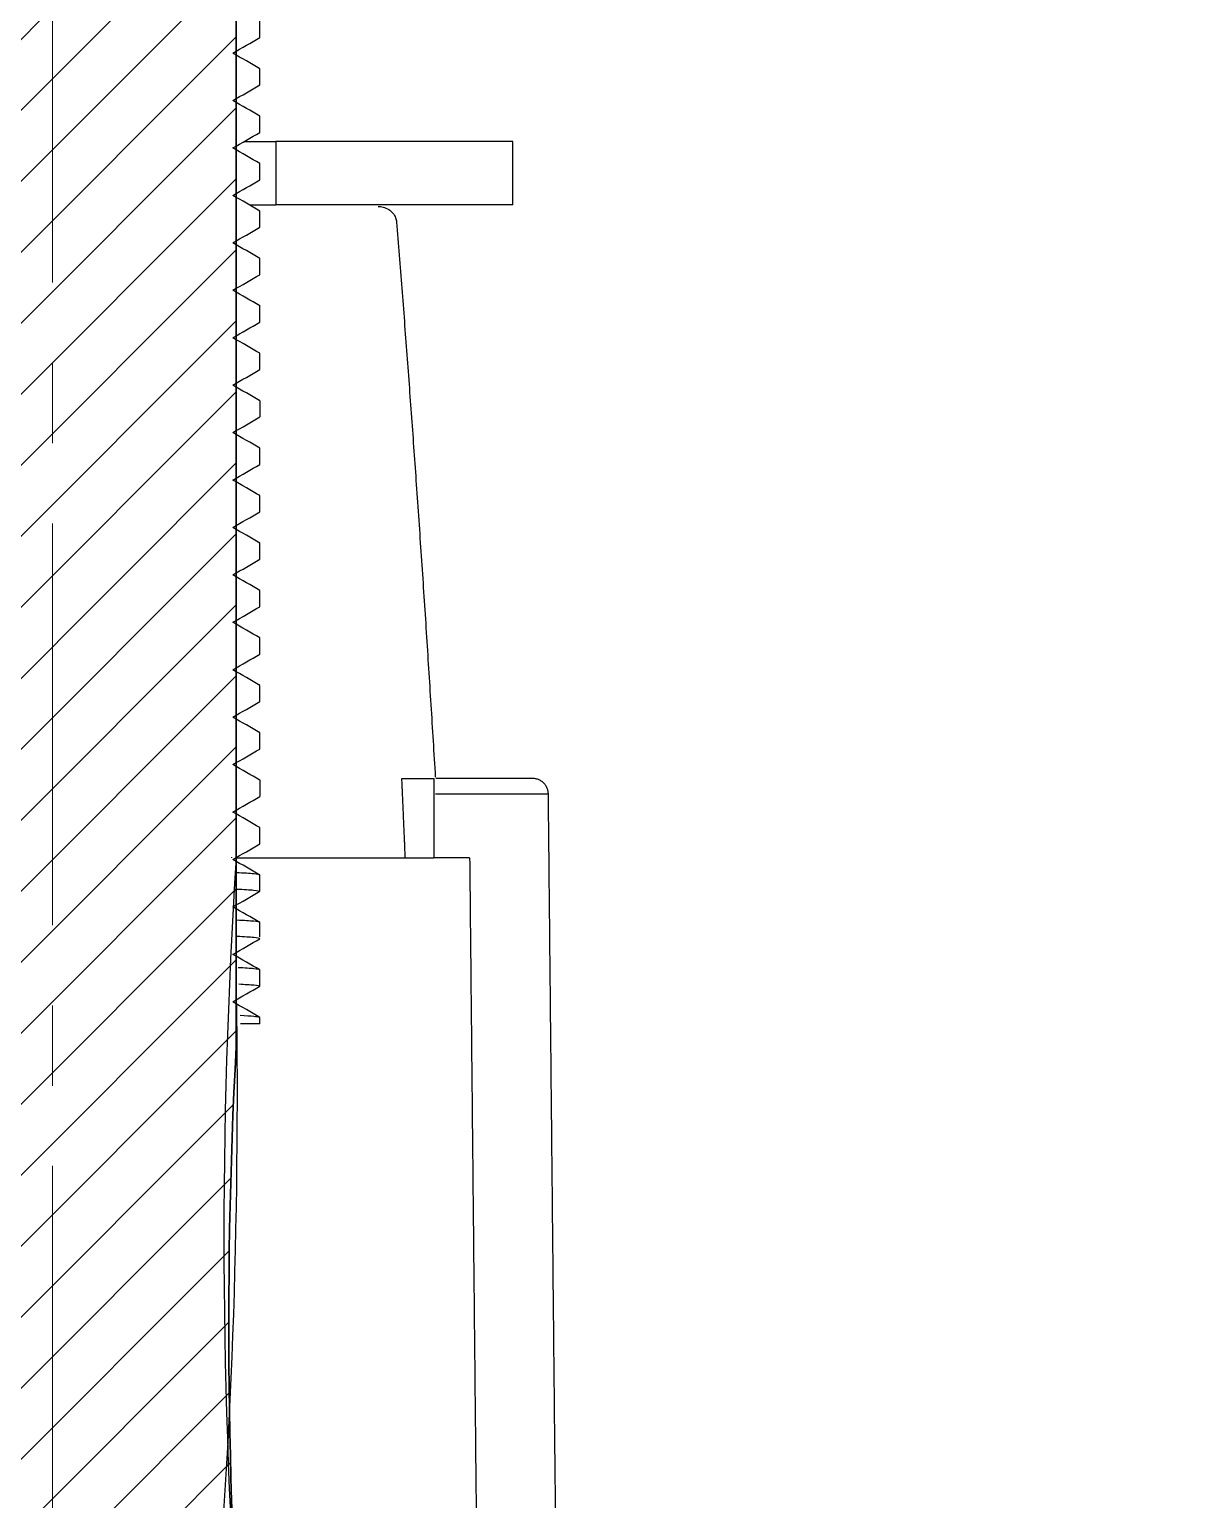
# Model space of a CAD drawing. Header units: millimetres. Extents: x 5775 to 7118, y 2756 to 3596.
# Drawn here: x 7032.63 to 7069.19, y 2988.44 to 3034.94 of the extents above; entities that cross this region are included whole.
import ezdxf

# ---------------------------------------------------------------- set-up
doc = ezdxf.new("R2010")
doc.units = ezdxf.units.MM
doc.linetypes.add('CENTERX2', pattern=[20.319999999999997, 12.7, -2.54, 2.54, -2.54])
doc.layers.add('CENTER', color=1, linetype='CENTERX2', lineweight=15)
doc.layers.add('HATCH', color=5, linetype='Continuous')
pattern_1 = [(45, (2875.309174423583, 107.8626359125797), (-1.122532015133644, 1.122532015133644), [])]

msp = doc.modelspace()

# ---------------------------------------------------------------- hatches: boundary and pattern name
at = {"layer": 'HATCH', "true_color": 0xed1f24}
h = msp.add_hatch(dxfattribs=at)
h.set_pattern_fill('ANSI31', color=240, scale=0.5)
h.set_pattern_definition(pattern_1)
edge = h.paths.add_edge_path()
edge.add_spline(control_points=[(6830.941961251097, 3343.45976302807), (6829.305435074429, 3343.620147372044), (6827.66890889776, 3343.78053171602), (6826.03238272109, 3343.940916059995)], knot_values=[0.0208200683845019, 0.0208200683845019, 0.0208200683845019, 0.0208200683845019, 1, 1, 1, 1], weights=[1, 1, 1, 1], degree=3, periodic=0)
edge.add_spline(control_points=[(6826.032382721089, 3343.940916059982), (6826.077741117492, 3344.172014989293), (6826.123099513896, 3344.403113918604), (6826.168457910299, 3344.634212847915), (6826.169346722196, 3344.63874130337), (6826.170235534092, 3344.643269758825), (6826.171124675254, 3344.647798177759)], knot_values=[571.383493120652, 571.383493120652, 571.383493120652, 571.383493120652, 572.0251436904039, 572.0251436904039, 572.0251436904039, 572.0377170330471, 572.0377170330471, 572.0377170330471, 572.0377170330471], weights=[1, 1, 1, 1, 1, 1, 1], degree=3, periodic=0)
edge.add_spline(control_points=[(6826.171124675254, 3344.647798177759), (6826.228384682096, 3344.939424873688), (6826.287010237752, 3345.230900108168), (6827.067338227122, 3349.02018512671), (6827.984146449236, 3352.494118238295), (6830.205613672336, 3359.338603878788), (6831.509605145247, 3362.704325881039), (6834.784202641988, 3369.939193070717), (6836.840602527514, 3373.771219646402), (6840.269661345912, 3379.254003909847), (6841.470123186665, 3381.038510934025), (6843.977721614172, 3384.512570221362), (6845.284259535893, 3386.200928021144), (6847.990607571705, 3389.472122994978), (6849.3915157983, 3391.055989896014), (6852.272468366435, 3394.108891485201), (6853.751714282968, 3395.578309069337), (6856.770209215731, 3398.388228874052), (6858.300504647198, 3399.726503999995), (6862.963333679561, 3403.550470044449), (6866.233786319152, 3405.912445234525), (6873.07827793775, 3410.229389508663), (6876.657563015728, 3412.186186192394), (6884.038229118618, 3415.634253177424), (6887.843324706646, 3417.129118541178), (6895.078215025233, 3419.455768225702), (6898.487625791204, 3420.349758002365), (6905.351567655323, 3421.759990181328), (6908.804238043639, 3422.274631106631), (6913.878432665721, 3422.757994299456), (6915.508797169028, 3422.871502453751), (6918.758231134872, 3423.016169020289), (6920.374207052197, 3423.047473109272), (6923.60606557057, 3423.029493001669), (6925.228052087401, 3422.980137141666), (6929.928295687941, 3422.717934644311), (6933.016439319941, 3422.39926253238), (6941.186602460453, 3421.152504043589), (6946.254078472191, 3419.963154325036), (6956.173857230177, 3416.769481323482), (6961.015201671742, 3414.766995093723), (6970.293909528909, 3410.023802712412), (6974.721036659841, 3407.28614484947), (6982.151205875656, 3401.83884295211), (6985.254679744636, 3399.244689984687), (6989.316568810189, 3395.404952504635), (6990.441944439728, 3394.287364855547), (6994.625631927256, 3389.923207496483), (6997.52406002827, 3386.455960865876), (7002.498640553236, 3379.562890172266), (7004.632289713745, 3376.193656872135), (7008.482779460657, 3369.184780048376), (7010.19517438187, 3365.550910398478), (7013.158531316943, 3358.102481002738), (7014.408359689129, 3354.28458594266), (7016.419789119647, 3346.564613182147), (7017.183842012542, 3342.65677800322), (7018.273926096888, 3334.460976020694), (7018.55235538715, 3330.175095778602), (7018.55235538715, 3325.93967039831)], knot_values=[310.6792826001531, 310.6792826001531, 310.6792826001531, 310.6792826001531, 311.4889961944757, 311.4889961944757, 321.2118984377851, 321.2118984377851, 330.9348006810942, 330.9348006810942, 342.6565068741952, 342.6565068741952, 348.5173599707457, 348.5173599707457, 354.3782130672962, 354.3782130672962, 360.2390661638467, 360.2390661638467, 366.0999192603972, 366.0999192603972, 371.7293833355124, 371.7293833355124, 382.7305900529228, 382.7305900529228, 393.7317967703331, 393.7317967703331, 404.7330034877434, 404.7330034877434, 414.2762144114434, 414.2762144114434, 423.8194253351434, 423.8194253351434, 428.3458275009871, 428.3458275009871, 432.8722296668307, 432.8722296668307, 437.3986318326744, 437.3986318326744, 445.9441450585686, 445.9441450585686, 460.0257004247755, 460.0257004247755, 474.1072557909824, 474.1072557909824, 488.1888111571893, 488.1888111571893, 499.3308116383507, 499.3308116383507, 503.7895919291577, 503.7895919291577, 516.2236878483253, 516.2236878483253, 527.0441011720529, 527.0441011720529, 537.8645144957806, 537.8645144957806, 548.6849278195082, 548.6849278195082, 559.5053411432358, 559.5053411432358, 571.383493120652, 571.383493120652, 571.383493120652, 571.383493120652], weights=[1, 1, 1, 1, 1, 1, 1, 1, 1, 1, 1, 1, 1, 1, 1, 1, 1, 1, 1, 1, 1, 1, 1, 1, 1, 1, 1, 1, 1, 1, 1, 1, 1, 1, 1, 1, 1, 1, 1, 1, 1, 1, 1, 1, 1, 1, 1, 1, 1, 1, 1, 1, 1, 1, 1, 1, 1, 1, 1, 1], degree=3, periodic=0)
edge.add_spline(control_points=[(7018.55235538715, 3325.93967039831), (7018.422950762568, 3142.16292954132), (7018.422950762568, 3064.501679296515), (7018.422950762568, 2948.402305068139)], knot_values=[310.2550333553816, 310.2550333553816, 310.2550333553816, 310.2550333553816, 310.6792826001532, 310.6792826001532, 310.6792826001532, 310.6792826001532], weights=[1, 1, 1, 1], degree=3, periodic=0)
edge.add_arc((6974.897295895089, 2972.995734273506), 49.99999999999574, 330.5183194929912, 349.8420591004832)
edge.add_arc((6898.755094875627, 2995.138788484667), 129.1252849395379, 346.1266702680641, 363.2478953227312)
edge.add_line((7027.672972637551, 3002.454525226686), (7027.504729759762, 3098.374269186201))
edge.add_spline(control_points=[(7027.504731102954, 3098.374000169563), (7027.504730126393, 3098.374195757282), (7027.504729149827, 3098.374391345119), (7027.504728173253, 3098.374586933072)], knot_values=[308.824903341732, 308.824903341732, 308.824903341732, 308.824903341732, 308.8249091462191, 308.8249091462191, 308.8249091462191, 308.8249091462191], weights=[1, 1, 1, 1], degree=3, periodic=0)
edge.add_spline(control_points=[(7027.504728173253, 3098.374586933072), (7028.26100404747, 3098.374000644636), (7028.84134342471, 3098.374000169948), (7029.421540355357, 3098.374000169564)], knot_values=[307.8257129895084, 307.8257129895084, 307.8257129895084, 307.8257129895084, 308.824903341732, 308.824903341732, 308.824903341732, 308.824903341732], weights=[1, 1, 1, 1], degree=3, periodic=0)
edge.add_line((7028.529163868145, 3098.374073693299), (7029.422950762566, 3098.374067519333))
edge.add_spline(control_points=[(7029.422950762568, 3098.374000169564), (7029.422950762568, 3098.882125520744), (7029.422950762568, 3099.389199472112), (7029.422950600901, 3099.895519889814)], knot_values=[307.8207143946258, 307.8207143946258, 307.8207143946258, 307.8207143946258, 307.824903341732, 307.824903341732, 307.824903341732, 307.824903341732], weights=[1, 1, 1, 1], degree=3, periodic=0)
edge.add_spline(control_points=[(7029.422950600905, 3099.895519889804), (7029.532163946218, 3099.934132672802), (7029.643862563891, 3099.96650709013), (7029.837010222891, 3100.010442693719), (7030.412224892003, 3100.067091383755), (7030.429018571027, 3100.067091383755)], knot_values=[3.592813938170542, 3.592813938170542, 3.592813938170542, 3.592813938170542, 4.154151269466096, 4.154151269466096, 4.546621513325804, 4.546621513325804, 4.546621513325804, 4.546621513325804], weights=[0.9999999999999247, 0.9999999999999247, 0.9999999999999247, 0.9999999999999247, 0.9999999999999247, 0.9999999999999247], degree=3, periodic=0)
edge.add_spline(control_points=[(7030.429018571027, 3100.067091383755), (7030.444375791096, 3100.067091383755), (7030.488795776539, 3100.067091383755), (7030.561281605458, 3100.067091383755)], knot_values=[4.546621513325804, 4.546621513325804, 4.546621513325804, 4.546621513325804, 4.905521543325809, 4.905521543325809, 4.905521543325809, 4.905521543325809], weights=[0.9999999999999247, 0.9999999999999247, 0.9999999999999247, 0.9999999999999247], degree=3, periodic=0)
edge.add_spline(control_points=[(7030.561281605458, 3100.067091383755), (7032.315171324519, 3100.067091383754), (7034.069061043581, 3100.067091383754), (7035.822950762644, 3100.067091383754)], knot_values=[4.905521543325809, 4.905521543325809, 4.905521543325809, 4.905521543325809, 10.16719070051383, 10.16719070051383, 10.16719070051383, 10.16719070051383], weights=[0.9999999999999247, 1, 1, 1], degree=3, periodic=0)
edge.add_spline(control_points=[(7035.822950762644, 3100.067091383754), (7036.408737200274, 3100.067091383753), (7036.822950762647, 3100.481304946128), (7036.822950762646, 3101.067091383754)], knot_values=[10.16719070051383, 10.16719070051383, 10.16719070051383, 10.16719070051383, 11.73798702730873, 11.73798702730873, 11.73798702730873, 11.73798702730873], weights=[1, 0.8047378541243649, 0.8047378541243649, 0.9999999999999999], degree=3, periodic=0)
edge.add_spline(control_points=[(7036.822950762646, 3101.067091383754), (7036.822950762646, 3102.732118292906), (7036.822950762646, 3104.398784959572), (7036.822950762646, 3106.067091383754)], knot_values=[11.73798702730873, 11.73798702730873, 11.73798702730873, 11.73798702730873, 16.73306775476247, 16.73306775476247, 16.73306775476247, 16.73306775476247], weights=[0.9999999999999999, 1, 1, 1], degree=3, periodic=0)
edge.add_spline(control_points=[(7036.822950762646, 3106.067091383754), (7034.046066503563, 3106.067091383754), (7031.503691164038, 3106.067091383755), (7029.422929637989, 3106.067091383756)], knot_values=[16.73306775476247, 16.73306775476247, 16.73306775476247, 16.73306775476247, 18.69173625646007, 18.69173625646007, 18.69173625646007, 18.69173625646007], weights=[1, 0.9410416092875282, 0.9077568513105586, 0.8981450222542305], degree=3, periodic=0)
edge.add_spline(control_points=[(7029.422929637989, 3106.067091383734), (7029.422634934454, 3141.826159223002), (7029.418228898081, 3179.891111696067), (7029.352355387151, 3325.93967039831)], knot_values=[307.5071005206794, 307.5071005206794, 307.5071005206794, 307.5071005206794, 307.8036466822738, 307.8036466822738, 307.8036466822738, 307.8036466822738], weights=[1, 1, 1, 1], degree=3, periodic=0)
edge.add_spline(control_points=[(7029.352355387151, 3325.93967039831), (7029.352355387151, 3326.153012871574), (7029.351720645005, 3326.366626781748), (7029.321559067968, 3331.431163171189), (7028.96384782003, 3336.417675333033), (7027.493796951683, 3346.522447435384), (7026.38093609082, 3351.645800825621), (7023.339212056249, 3361.853421659016), (7021.40860462624, 3366.944982552852), (7016.72212812635, 3376.893313804241), (7013.962528311467, 3381.759286230235), (7007.748901823505, 3390.941608510057), (7004.30762510658, 3395.278719798649), (6997.112014960065, 3403.034660134359), (6993.400033190839, 3406.508452537278), (6985.564007401379, 3412.874603497879), (6981.434329885231, 3415.769014110464), (6972.891787564655, 3420.920442836439), (6968.479357637842, 3423.17435150377), (6958.512683068015, 3427.450978581268), (6952.928191260738, 3429.305656388202), (6941.786311942202, 3432.062019118946), (6936.233147867577, 3432.961965593527), (6928.827832065053, 3433.605659973424), (6926.874588322318, 3433.720959122046), (6923.006110342558, 3433.846086319334), (6921.102702532968, 3433.856657395559), (6913.984325575278, 3433.706122781249), (6908.65483267765, 3433.217499898379), (6900.400505159518, 3431.805969169573), (6897.521919019711, 3431.194979521369), (6890.579594840516, 3429.413723194011), (6886.511103324118, 3428.116526574187), (6878.465171077991, 3425.001475889556), (6874.485238834181, 3423.18090538967), (6866.708264180488, 3419.025448350828), (6862.915596790805, 3416.691414468728), (6855.607557521645, 3411.53625934561), (6852.095978316716, 3408.719492607865), (6844.654490783196, 3401.93610918963), (6840.820755880377, 3397.856091364318), (6834.2892621417, 3389.726558561538), (6831.503899366563, 3385.730086294165), (6826.535321790023, 3377.481004973147), (6824.349395583276, 3373.221976417498), (6820.593417516719, 3364.569563411971), (6819.025947475937, 3360.177227282), (6816.723657082186, 3352.176797181127), (6815.890592291003, 3348.575291335873), (6815.248548483659, 3344.997763304088)], knot_values=[5.000000000000057, 5.000000000000057, 5.000000000000057, 5.000000000000057, 5.675123796954324, 5.675123796954324, 20.98654984437013, 20.98654984437013, 36.29797589178594, 36.29797589178594, 51.60940193920175, 51.60940193920175, 66.92082798661755, 66.92082798661755, 81.8524675048406, 81.8524675048406, 95.53517016359245, 95.53517016359245, 109.2178728223443, 109.2178728223443, 122.9005754810962, 122.9005754810962, 139.6183425222513, 139.6183425222513, 156.3361095634064, 156.3361095634064, 162.3882645695251, 162.3882645695251, 168.4404195756438, 168.4404195756438, 184.6884642198825, 184.6884642198825, 193.3157420874867, 193.3157420874867, 205.4811945107583, 205.4811945107583, 217.6466469340298, 217.6466469340298, 229.8120993573014, 229.8120993573014, 241.977551780573, 241.977551780573, 257.0394696432155, 257.0394696432155, 270.2593113000503, 270.2593113000503, 283.4791529568852, 283.4791529568852, 296.6989946137201, 296.6989946137201, 307.5071005206794, 307.5071005206794, 307.5071005206794, 307.5071005206794], weights=[1, 1, 1, 1, 1, 1, 1, 1, 1, 1, 1, 1, 1, 1, 1, 1, 1, 1, 1, 1, 1, 1, 1, 1, 1, 1, 1, 1, 1, 1, 1, 1, 1, 1, 1, 1, 1, 1, 1, 1, 1, 1, 1, 1, 1, 1, 1, 1, 1, 1], degree=3, periodic=0)
edge.add_spline(control_points=[(6815.248548483659, 3344.997763304088), (6813.309113993537, 3345.187833547313), (6811.637788812654, 3345.351628295313), (6809.966463631772, 3345.515423043313)], knot_values=[4.000000000000057, 4.000000000000057, 4.000000000000057, 4.000000000000057, 5.000000000000057, 5.000000000000057, 5.000000000000057, 5.000000000000057], weights=[1, 1, 1, 1], degree=3, periodic=0)
edge.add_spline(control_points=[(6809.966463631772, 3345.515423043313), (6806.833317011949, 3317.004884046226), (6803.700170392127, 3288.49434504914), (6800.571219889374, 3260.024174684117)], knot_values=[3, 3, 3, 3, 4.000000000000057, 4.000000000000057, 4.000000000000057, 4.000000000000057], weights=[1, 1, 1, 1], degree=3, periodic=0)
edge.add_spline(control_points=[(6800.571219889374, 3260.024174684117), (6808.234585734377, 3259.273142454251), (6815.89795157938, 3258.522110224385), (6823.561317424383, 3257.771077994518)], knot_values=[2, 2, 2, 2, 3, 3, 3, 3], weights=[1, 1, 1, 1], degree=3, periodic=0)
edge.add_spline(control_points=[(6823.561317424383, 3257.771077994518), (6826.021532033287, 3286.333973005702), (6828.481746642193, 3314.896868016886), (6830.941961251097, 3343.45976302807)], knot_values=[1, 1, 1, 1, 2, 2, 2, 2], weights=[1, 1, 1, 1], degree=3, periodic=0)
h = msp.add_hatch(dxfattribs=at)
h.set_pattern_fill('ANSI31', color=240, scale=0.5)
h.set_pattern_definition(pattern_1)
edge = h.paths.add_edge_path()
edge.add_line((7060.322924319289, 3113.817091383754), (7041.422950762646, 3113.817091383754))
edge.add_line((7041.422950762646, 3113.817091383754), (7041.422880942186, 3107.317091383754))
edge.add_line((7041.422880942186, 3107.317091383754), (7039.172979789592, 3107.317091383754))
edge.add_line((7039.172979789591, 3107.317091383754), (7039.172979789591, 3098.374000169564))
edge.add_line((7039.172979789591, 3098.374000169564), (7027.504731102953, 3098.374000169564))
edge.add_spline(control_points=[(7027.504731102954, 3098.374000169563), (7027.505509943185, 3098.218012465233), (7027.506285177931, 3098.062099106088), (7027.507056823983, 3097.906259572315)], knot_values=[308.8249091462191, 308.8249091462191, 308.8249091462191, 308.8249091462191, 308.8295384175333, 308.8295384175333, 308.8295384175333, 308.8295384175333], weights=[1, 1, 1, 1], degree=3, periodic=0)
edge.add_spline(control_points=[(7027.507056823983, 3097.906259572315), (7027.672972658511, 3064.398349754592), (7027.672977159524, 3034.303508717963), (7027.673948236032, 3002.454525226686)], knot_values=[308.8295384175333, 308.8295384175333, 308.8295384175333, 308.8295384175333, 309.824903341732, 309.824903341732, 309.824903341732, 309.824903341732], weights=[1, 1, 1, 1], degree=3, periodic=0)
edge.add_arc((6898.755094875627, 2995.138788484667), 129.1252849395378, -6.494461825664018, 3.240232704053085, ccw=False)
edge.add_spline(control_points=[(7026.696345323144, 2977.692423687311), (7026.871648742839, 2978.998657929826), (7027.041495027026, 2980.388620690224), (7027.059687669605, 2980.500318252135), (7027.053442067805, 2980.648337642464), (7027.3600761379, 2983.540969887242), (7027.592036394979, 2986.848846919866), (7027.672972637551, 2989.359238128812), (7027.672972637551, 2994.983628773658), (7027.673188880481, 2999.181675090974), (7027.673944253394, 3002.437383269233)], knot_values=[309.824948222153, 309.824948222153, 309.824948222153, 309.824948222153, 309.8332735960867, 309.833978201353, 309.8347078858069, 309.8467545460287, 309.8479740522639, 309.8590003482932, 309.8663173289965, 309.8918837171243, 309.8918837171243, 309.8918837171243, 309.8918837171243], weights=[0.9998243222060555, 0.9998924635958488, 0.9999747422998735, 0.9997357852790536, 0.9993878470312774, 0.9993791977845085, 0.9994008501557051, 0.9994372741566433, 0.9995861365124495, 0.9997877087458903, 0.9999988873584079], degree=3, periodic=0)
edge.add_arc((6898.755094875627, 2995.138788484666), 129.1252849395379, 351.42165186028006, 353.0453995896654, ccw=False)
edge.add_spline(control_points=[(7025.873652758171, 2972.462557479961), (7025.949557148593, 2972.832947843775), (7026.047780629629, 2973.343834697278), (7026.304815218826, 2974.938695479852), (7026.508742843953, 2976.303777100818), (7026.681937766189, 2977.585068997481), (7026.696345323144, 2977.692423687311)], knot_values=[309.8918837171243, 309.8918837171243, 309.8918837171243, 309.8918837171243, 309.894556889505, 309.8955219969905, 309.9029904504207, 309.9036746324706, 309.9036746324706, 309.9036746324706, 309.9036746324706], weights=[0.9996902203805338, 0.9996893886872269, 0.9996912287015216, 0.999710367551767, 0.9997526157996124, 0.9998187223235611, 0.9998243222060555], degree=3, periodic=0)
edge.add_arc((6898.755094875627, 2995.138788484667), 129.1252849395379, 346.1266702680632, 350.60469441818157, ccw=False)
edge.add_arc((6974.897295895089, 2972.995734273505), 49.99999999999575, 325.0317841146055, 349.8420591004815, ccw=False)
edge.add_line((7015.870801023179, 2944.339637583307), (7004.152105049165, 2927.583829743295))
edge.add_arc((7033.469500443241, 2907.082493476925), 35.77449456525396, 145.035323945913, 180.0022933575932)
edge.add_line((6997.695005906646, 2907.081061544077), (6997.695005906646, 2871.84342907816))
edge.add_line((6997.695005906646, 2871.84342907816), (7009.195005906346, 2871.84342907816))
edge.add_line((7009.195005906346, 2871.84342907816), (7009.195005906346, 2901.84342907804))
edge.add_line((7009.195005906346, 2901.84342907804), (7009.195005906346, 2907.08106154413))
edge.add_arc((7033.469501033564, 2907.082493322046), 24.27449516944419, 145.0370705243336, 180.0033794660316, ccw=False)
edge.add_line((7013.575994455199, 2920.992903515421), (7025.294707208456, 2937.748735352879))
edge.add_arc((6974.897295895093, 2972.995734273505), 61.49999999999255, 325.0317841240596, 339.9688744296398)
edge.add_arc((7057.541474516762, 2961.095569543319), 26.50000000000041, 200.2347068985701, 214.9959647551112)
edge.add_line((7035.832874902444, 2945.897322842294), (7053.269794327305, 2920.991087949035))
edge.add_arc((7033.40199567142, 2907.081243484908), 24.25310694420379, 0.0004298208157820227, 34.99663681978018, ccw=False)
edge.add_line((7057.655102614943, 2907.081425426585), (7057.655102615626, 2871.84342907816))
edge.add_line((7057.655102615625, 2871.84342907816), (7069.155102615325, 2871.84342907816))
edge.add_line((7069.155102615325, 2871.84342907816), (7069.155102615324, 2907.08106154408))
edge.add_arc((7037.044413309613, 2908.229526219356), 32.13122062415759, 357.9516433979413, 397.0435739022216)
edge.add_line((7062.690833678409, 2927.586087408402), (7048.13846487683, 2948.372139508196))
edge.add_arc((7070.651947127137, 2967.221121106131), 29.36223748821226, 200.0313704290512, 219.9371085532521, ccw=False)
edge.add_arc((7204.750392740763, 2993.931735621388), 165.8124007731544, 176.949274672138, 192.811590477539, ccw=False)
edge.add_line((7039.172979789593, 3002.756279267089), (7039.172979789593, 3085.317091383754))
edge.add_line((7039.172979789593, 3085.317091383754), (7041.422880942186, 3085.317091383754))
edge.add_line((7041.422880942186, 3085.317091383754), (7041.422880942186, 3078.817091383754))
edge.add_line((7041.422880942186, 3078.817091383754), (7060.322924319289, 3078.817091383754))
edge.add_line((7060.322924319289, 3078.817091383754), (7060.322924319289, 3113.817091383754))

# ---------------------------------------------------------------- linework, layer by layer
at = {"color": 7, "linetype": 'Continuous', "lineweight": 25}
msp.add_line((7039.172958690064, 3005.107536005761), (7039.172943788903, 3064.67859458815), dxfattribs=at)
for centre, radius, start, end in [((7224.683434277378, 2996.72956388658), 185.8982981188749, 176.2984499447078, 192.035045361994), ((6835.395835558682, 3001.205417987648), 203.8144804392699, 348.9523643864268, 1.097019965677702)]:
    msp.add_arc(centre, radius, start, end, dxfattribs=at)
for points, degree in [([(7039.922763522516, 3034.67887178712), (7039.922914617055, 3034.935726954371), (7039.923065711595, 3035.19258212162)], 2), ([(7039.068582281227, 3034.186028317437), (7039.353259432839, 3034.350395977375), (7039.637936584448, 3034.514763637316), (7039.92261373606, 3034.679131297254)], 3), ([(7039.92261841614, 3033.692322015095), (7039.637885113818, 3033.856722095478), (7039.353151811498, 3034.021122175864), (7039.068418509176, 3034.18552225625)], 3), ([(7039.922887273546, 3033.17888058302), (7039.922827681941, 3033.435730956546), (7039.922768090335, 3033.69258133007)], 2), ([(7039.06880285051, 3032.685977788812), (7039.353465817599, 3032.85033388685), (7039.638128784691, 3033.014689984895), (7039.92279175178, 3033.17904608294)], 3), ([(7039.92279140539, 3032.192413190964), (7039.638068728444, 3032.356803763736), (7039.353346051497, 3032.521194336509), (7039.068623374553, 3032.685584909282)], 3), ([(7039.923068845555, 3031.67888096746), (7039.922977389197, 3031.935728965821), (7039.922885932836, 3032.19257696418)], 2), ([(7039.069241712616, 3031.185934435891), (7039.353849068348, 3031.350252872111), (7039.638456424078, 3031.514571308331), (7039.923063779808, 3031.678889744551)], 3), ([(7047.922950762646, 3031.390727812491), (7044.172950762646, 3031.390727812491), (7040.422950762646, 3031.390727812491)], 2), ([(7040.422950762646, 3031.390727812491), (7040.422950762646, 3030.390727812491), (7040.422950762646, 3029.390727812491)], 2), ([(7047.922950762646, 3029.390727812491), (7047.922950762646, 3030.390727812491), (7047.922950762646, 3031.390727812491)], 2), ([(7039.923064085933, 3030.69256676346), (7039.638396722612, 3030.856919845141), (7039.353729359293, 3031.021272926822), (7039.06906199597, 3031.185626008509)], 3), ([(7039.922977655426, 3030.17887941939), (7039.923023250631, 3030.43572721497), (7039.923068845836, 3030.69257501055)], 2), ([(7039.068886839139, 3029.685874579701), (7039.353567337752, 3029.850238010086), (7039.638247836358, 3030.014601440471), (7039.922928334963, 3030.178964870856)], 3), ([(7039.922928133918, 3029.192487773723), (7039.638187672781, 3029.356885824137), (7039.353447211641, 3029.521283874552), (7039.068706750502, 3029.685681924973)], 3), ([(7039.922794302405, 3028.67888235966), (7039.922886324966, 3028.93572856719), (7039.922978347526, 3029.19257477472)], 2), ([(7047.922950762646, 3029.390727812491), (7044.172950762646, 3029.390727812491), (7040.422950762646, 3029.390727812491)], 2), ([(7039.068573761051, 3028.186002875512), (7039.353266091095, 3028.350378938811), (7039.637958421137, 3028.514755002114), (7039.922650751185, 3028.679131065417)], 3), ([(7039.922643955111, 3027.69232617417), (7039.637893954314, 3027.856735535496), (7039.353143953518, 3028.021144896821), (7039.068393952719, 3028.185554258153)], 3), ([(7039.923064968247, 3027.17887993581), (7039.922926570027, 3027.435727986211), (7039.922788171805, 3027.69257603661)], 2), ([(7039.06922907941, 3026.685930509814), (7039.353839005365, 3026.850250514465), (7039.63844893132, 3027.014570519117), (7039.923058857277, 3027.178890523768)], 3), ([(7039.923059234228, 3026.192563683966), (7039.638389327274, 3026.356918318747), (7039.353719420316, 3026.521272953529), (7039.06904951336, 3026.68562758831)], 3), ([(7039.922879776715, 3025.67887862382), (7039.922972734055, 3025.93572674785), (7039.923065691397, 3026.19257487188)], 2), ([(7039.068687327121, 3025.185917631012), (7039.35338561907, 3025.350294312243), (7039.638083911024, 3025.514670993481), (7039.922782202975, 3025.679047674712)], 3), ([(7039.922782144433, 3024.692404552484), (7039.638023983262, 3024.856815800505), (7039.35326582209, 3025.021227048518), (7039.068507660919, 3025.185638296532)], 3), ([(7039.922751683545, 3024.17887884035), (7039.922816195505, 3024.435727080901), (7039.922880707465, 3024.69257532145)], 2), ([(7039.068381075876, 3023.685951569921), (7039.353117339866, 3023.850354109773), (7039.637853603861, 3024.014756649625), (7039.922589867851, 3024.179159189477)], 3), ([(7039.922589834223, 3023.192295966252), (7039.637793741043, 3023.356733050598), (7039.352997647868, 3023.521170134944), (7039.068201554692, 3023.68560721929)], 3), ([(7039.922751790717, 3023.19257656018), (7039.92279571483, 3022.935717746585), (7039.922839638946, 3022.67885893299)], 2), ([(7039.06842737958, 3022.185837034597), (7039.35318887687, 3022.350251455179), (7039.637950374165, 3022.514665875763), (7039.922711871457, 3022.679080296345)], 3), ([(7039.922721569177, 3021.692372695496), (7039.637898514333, 3021.856822657925), (7039.353075459492, 3022.021272620352), (7039.068252404653, 3022.185722582778)], 3), ([(7039.922798385785, 3021.17887867335), (7039.922818904821, 3021.435727778055), (7039.922839423856, 3021.69257688276)], 2), ([(7039.068455948789, 3020.685917679365), (7039.353190656167, 3020.850317889961), (7039.637925363548, 3021.014718100564), (7039.922660070926, 3021.179118311167)], 3), ([(7039.922659805245, 3020.192334916012), (7039.637865303341, 3020.356769650795), (7039.35307080144, 3020.521204385574), (7039.068276299537, 3020.685639120357)], 3), ([(7039.922764733115, 3019.678879328761), (7039.922781795061, 3019.935727579696), (7039.922798857006, 3020.192575830631)], 2), ([(7039.068418469324, 3019.185953200975), (7039.353148652586, 3019.350351836099), (7039.637878835849, 3019.514750471224), (7039.922609019115, 3019.67914910635)], 3), ([(7039.922608970137, 3018.692308034301), (7039.637818912404, 3018.856741239985), (7039.35302885467, 3019.02117444567), (7039.068238796935, 3019.185607651354)], 3), ([(7039.922930857607, 3018.17888052091), (7039.92284755603, 3018.43572879419), (7039.922764254456, 3018.692577067471)], 2), ([(7039.068771014794, 3017.685887755822), (7039.3534664038, 3017.850261226754), (7039.6381617928, 3018.014634697692), (7039.922857181806, 3018.17900816863)], 3), ([(7039.922858163573, 3017.192450310225), (7039.638102653191, 3017.356858493211), (7039.353347142815, 3017.521266676191), (7039.068591632436, 3017.685674859177)], 3), ([(7039.922753377625, 3016.678878659151), (7039.922842114596, 3016.93572745285), (7039.922930851566, 3017.19257624655)], 2), ([(7039.068600685227, 3016.186075066452), (7039.353264645511, 3016.350435800419), (7039.637928605796, 3016.514796534392), (7039.922592566087, 3016.679157268366)], 3), ([(7039.922332715367, 3015.692447551787), (7039.637695540212, 3015.856792820422), (7039.353058365061, 3016.021138089052), (7039.06842118991, 3016.185483357687)], 3), ([(7039.922824076695, 3015.178880027121), (7039.92274601974, 3015.435954176491), (7039.922667962786, 3015.69302832586)], 2), ([(7039.068554800599, 3014.685936619205), (7039.353269011983, 3014.850324226953), (7039.637983223367, 3015.014711834702), (7039.922697434748, 3015.179099442457)], 3), ([(7039.068554800599, 3014.685936619205), (7039.353269011983, 3014.850324226953), (7039.637983223367, 3015.014711834702), (7039.922697434748, 3015.179099442457)], 3), ([(7039.922698285838, 3014.192358670383), (7039.637923875158, 3014.356781035858), (7039.353149464479, 3014.521203401338), (7039.068375053801, 3014.685625766813)], 3), ([(7039.922698285838, 3014.192358670383), (7039.637923875158, 3014.356781035858), (7039.353149464479, 3014.521203401338), (7039.068375053801, 3014.685625766813)], 3), ([(7039.923024114956, 3013.67888099456), (7039.922924092036, 3013.93572879413), (7039.922824069115, 3014.1925765937)], 2), ([(7039.923024114956, 3013.67888099456), (7039.922924092036, 3013.93572879413), (7039.922824069115, 3014.1925765937)], 2), ([(7039.069256238166, 3013.1860162895), (7039.353836378821, 3013.35032038054), (7039.63841651948, 3013.514624471578), (7039.922996660131, 3013.678928562622)], 3), ([(7039.069256238166, 3013.1860162895), (7039.353836378821, 3013.35032038054), (7039.63841651948, 3013.514624471578), (7039.922996660131, 3013.678928562622)], 3), ([(7039.922996653728, 3012.692529496479), (7039.63835651716, 3012.856868226528), (7039.353716380594, 3013.021206956577), (7039.069076244032, 3013.185545686626)], 3), ([(7039.922996653728, 3012.692529496479), (7039.63835651716, 3012.856868226528), (7039.353716380594, 3013.021206956577), (7039.069076244032, 3013.185545686626)], 3), ([(7039.923038582925, 3012.178879855909), (7039.92303099492, 3012.435727852402), (7039.923023406915, 3012.692575848894)], 2), ([(7039.923038582925, 3012.178879855909), (7039.92303099492, 3012.435727852402), (7039.923023406915, 3012.692575848894)], 2), ([(7039.069084423956, 3011.685890010158), (7039.353729398947, 3011.850231067251), (7039.63837437393, 3012.014572124344), (7039.923019348917, 3012.178913181438)], 3), ([(7039.069084423956, 3011.685890010158), (7039.353729398947, 3011.850231067251), (7039.63837437393, 3012.014572124344), (7039.923019348917, 3012.178913181438)], 3), ([(7039.923019610595, 3011.192540200049), (7039.63831449124, 3011.356915981764), (7039.353609371883, 3011.521291763479), (7039.06890425253, 3011.685667545195)], 3), ([(7039.923019610595, 3011.192540200049), (7039.63831449124, 3011.356915981764), (7039.353609371883, 3011.521291763479), (7039.06890425253, 3011.685667545195)], 3), ([(7039.923039448895, 3011.192574571951), (7039.922976997292, 3010.935727566136), (7039.922914545685, 3010.67888056032)], 2), ([(7039.923039448895, 3011.192574571951), (7039.922976997292, 3010.935727566136), (7039.922914545685, 3010.67888056032)], 2), ([(7048.550450638195, 3011.24822781249), (7047.018188562364, 3011.24822781249), (7045.485926486534, 3011.24822781249)], 2), ([(7039.068742326544, 3010.185898055465), (7039.353439111253, 3010.350272836807), (7039.638135895962, 3010.514647618149), (7039.922832680671, 3010.67902239949)], 3), ([(7039.068742326544, 3010.185898055465), (7039.353439111253, 3010.350272836807), (7039.638135895962, 3010.514647618149), (7039.922832680671, 3010.67902239949)], 3), ([(7049.299200762567, 2986.12322781249), (7049.176063138822, 2998.436990186875), (7049.05292551508, 3010.750752561259)], 2), ([(7039.922840175765, 3009.692432359378), (7039.638080982193, 3009.856843173592), (7039.353321788622, 3010.021253987807), (7039.068562595052, 3010.185664802021)], 3), ([(7039.922840175765, 3009.692432359378), (7039.638080982193, 3009.856843173592), (7039.353321788622, 3010.021253987807), (7039.068562595052, 3010.185664802021)], 3), ([(7039.923076478126, 3009.178880521828), (7039.922998760436, 3009.435726493849), (7039.922921042746, 3009.692572465869)], 2), ([(7039.923076478126, 3009.178880521828), (7039.922998760436, 3009.435726493849), (7039.922921042746, 3009.692572465869)], 2), ([(7039.069242052636, 3008.685920833026), (7039.353853239918, 3008.85024122808), (7039.638464427208, 3009.014561623136), (7039.923075614492, 3009.17888201819)], 3), ([(7039.069242052636, 3008.685920833026), (7039.353853239918, 3008.85024122808), (7039.638464427208, 3009.014561623136), (7039.923075614492, 3009.17888201819)], 3), ([(7039.923075472572, 3008.192574112117), (7039.63840437728, 3008.356929095085), (7039.353733281992, 3008.521284078054), (7039.069062186702, 3008.685639061023)], 3), ([(7046.560450140707, 3008.73572781249), (7045.991700451637, 3008.73572781249), (7045.422950762568, 3008.73572781249)], 2), ([(7046.560450140711, 3008.735727812097), (7046.683600139459, 2996.420727937088), (7046.80675013821, 2984.105728062079)], 2), ([(7039.922949762695, 3007.678879008167), (7039.923012988351, 3007.935727202455), (7039.923076214007, 3008.192575396743)], 2), ([(7039.068636951757, 3007.185774870672), (7039.353386918316, 3007.350179249157), (7039.638136884874, 3007.514583627642), (7039.922886851433, 3007.678988006127)], 3), ([(7039.922886695156, 3006.692464385672), (7039.638076938816, 3006.856903284625), (7039.353267182471, 3007.021342183578), (7039.068457426132, 3007.18578108253)], 3), ([(7039.922795982176, 3006.235842316411), (7039.922873273521, 3006.464208681686), (7039.922950564865, 3006.692575046959)], 2), ([(7039.068456026678, 3005.685959510297), (7039.353179234797, 3005.850353860348), (7039.63790244291, 3006.014748210398), (7039.922625651026, 3006.179142560449)], 3), ([(7039.922625132702, 3005.192311519639), (7039.637842168522, 3005.356740371829), (7039.353059204339, 3005.521169224019), (7039.068276240152, 3005.685598076208)], 3), ([(7039.922635723586, 3004.679352477706), (7039.922706220021, 3004.935963311214), (7039.922776716456, 3005.19257414472)], 2), ([(7039.067989280311, 3004.187261096428), (7039.352661402037, 3004.351655373977), (7039.637333523759, 3004.516049651526), (7039.92200564548, 3004.680443929075)], 3), ([(7039.922624547804, 3003.692208125336), (7039.637517960049, 3003.856825726552), (7039.352411372292, 3004.02144332777), (7039.067304784538, 3004.186060928987)], 3), ([(7039.922950762646, 3003.49072781249), (7039.616646359822, 3003.49072781249), (7039.310341956998, 3003.49072781249)], 2), ([(7039.922950762646, 3003.49072781249), (7039.922950762646, 3003.591493948379), (7039.922950762646, 3003.692260084267)], 2)]:
    msp.add_open_spline(points, degree=degree)
at = {"lineweight": -3}
for points, degree in [([(7039.9001922689, 3033.705270484342), (7039.903692744247, 3033.704284593547), (7039.906785280647, 3033.703299353359), (7039.909470482346, 3033.70231482628)], 3), ([(7039.922887273546, 3033.178880602109), (7039.922887273544, 3033.178880879433), (7039.922887273511, 3033.178881156758), (7039.922887273446, 3033.178881434083)], 3), ([(7039.901166911812, 3032.20489854311), (7039.908554923633, 3032.202781819763), (7039.914061866222, 3032.200672796195), (7039.917681953404, 3032.198574506576)], 3), ([(7039.923068845555, 3031.678880968452), (7039.923068845555, 3031.678881861517), (7039.923068845224, 3031.678882754581), (7039.923068844562, 3031.678883647643)], 3), ([(7039.922977655426, 3030.178879428561), (7039.922977655426, 3030.178879531882), (7039.92297765542, 3030.178879635203), (7039.922977655409, 3030.178879738524)], 3), ([(7039.900731886028, 3029.205303022616), (7039.908206223201, 3029.203179208606), (7039.913793201336, 3029.201050721243), (7039.917498782499, 3029.198915378263)], 3), ([(7039.922794302405, 3028.678882386715), (7039.922794302405, 3028.678882412597), (7039.922794302405, 3028.678882438479), (7039.922794302405, 3028.678882464362)], 3), ([(7039.899952396292, 3027.705427858745), (7039.901363465104, 3027.705032223914), (7039.902709006959, 3027.704636520833), (7039.903989058643, 3027.704240741895)], 3), ([(7039.923064968247, 3027.178879936969), (7039.923064968247, 3027.178881203099), (7039.923064967559, 3027.17888246923), (7039.923064966184, 3027.178883735363)], 3), ([(7039.917749761884, 3026.198770527021), (7039.914143660739, 3026.200868907172), (7039.908699921558, 3026.202966186378), (7039.901409486445, 3026.205063201138)], 3), ([(7039.922879776714, 3025.678878723404), (7039.922879776715, 3025.678878696257), (7039.922879776715, 3025.67887866911), (7039.922879776715, 3025.678878641964)], 3), ([(7039.917332844001, 3024.698944661862), (7039.913572156596, 3024.701095838701), (7039.90789802463, 3024.703240849623), (7039.900305801963, 3024.705381752159)], 3), ([(7039.922751683542, 3024.178879046116), (7039.922751683544, 3024.178878987876), (7039.922751683545, 3024.178878929636), (7039.922751683545, 3024.178878871396)], 3), ([(7039.917301670852, 3023.198811235146), (7039.913517342291, 3023.200977511371), (7039.90776396211, 3023.203144518707), (7039.900046857294, 3023.205311950275)], 3), ([(7039.922839638893, 3022.678859562424), (7039.922839638926, 3022.678859360134), (7039.922839638944, 3022.678859157844), (7039.922839638946, 3022.678858955554)], 3), ([(7039.906779010105, 3020.203362461774), (7039.90470374793, 3020.204058262372), (7039.902426447919, 3020.204753730751), (7039.899946870744, 3020.205448916933)], 3), ([(7039.922764733072, 3019.67887990106), (7039.922764733099, 3019.678879720441), (7039.922764733114, 3019.678879539822), (7039.922764733115, 3019.678879359203)], 3), ([(7039.917443877901, 3018.6987111344), (7039.913692755788, 3018.700878679903), (7039.907956031588, 3018.703052407264), (7039.900227169423, 3018.705230926588)], 3), ([(7039.922930857412, 3018.178881720612), (7039.922930857541, 3018.178881325626), (7039.922930857605, 3018.17888093064), (7039.922930857607, 3018.178880535653)], 3), ([(7039.922753377623, 3016.678878773385), (7039.922753377625, 3016.678878745559), (7039.922753377625, 3016.678878717732), (7039.922753377625, 3016.678878689906)], 3), ([(7039.899336812399, 3015.705830928921), (7039.899222085474, 3015.705862121207), (7039.89910693566, 3015.705893311985), (7039.898991362967, 3015.70592450127)], 3), ([(7039.917568843801, 3014.198620075503), (7039.913894635381, 3014.200743410247), (7039.9082955789, 3014.202876070347), (7039.900777270514, 3014.205015373577)], 3), ([(7039.917568843801, 3014.198620075503), (7039.913894635381, 3014.200743410247), (7039.9082955789, 3014.202876070347), (7039.900777270514, 3014.205015373577)], 3), ([(7039.923024113781, 3013.678883934845), (7039.923024114563, 3013.678882956571), (7039.923024114956, 3013.678881978296), (7039.923024114956, 3013.678881000017)], 3), ([(7039.923024113781, 3013.678883934845), (7039.923024114563, 3013.678882956571), (7039.923024114956, 3013.678881978296), (7039.923024114956, 3013.678881000017)], 3), ([(7039.917880370933, 3012.698566746174), (7039.914328968453, 3012.700644090935), (7039.908937395572, 3012.70273047009), (7039.901702802135, 3012.704823632404)], 3), ([(7039.917880370933, 3012.698566746174), (7039.914328968453, 3012.700644090935), (7039.908937395572, 3012.70273047009), (7039.901702802135, 3012.704823632404)], 3), ([(7039.91764974139, 3011.198841592929), (7039.914001438399, 3011.200956532183), (7039.908499170731, 3011.203066804692), (7039.901137434304, 3011.20517397299)], 3), ([(7039.91764974139, 3011.198841592929), (7039.914001438399, 3011.200956532183), (7039.908499170731, 3011.203066804692), (7039.901137434304, 3011.20517397299)], 3), ([(7045.422950762568, 3011.24822781249), (7045.422950762568, 3009.99197781249), (7045.422950762568, 3008.73572781249)], 2), ([(7039.922914545681, 3010.678880776392), (7039.922914545685, 3010.678880709827), (7039.922914545685, 3010.678880643263), (7039.922914545685, 3010.678880576698)], 3), ([(7039.922914545681, 3010.678880776392), (7039.922914545685, 3010.678880709827), (7039.922914545685, 3010.678880643263), (7039.922914545685, 3010.678880576698)], 3), ([(7039.917758122619, 3009.698559289072), (7039.914147845677, 3009.70066392542), (7039.908642137125, 3009.702780742496), (7039.901234667757, 3009.704906685907)], 3), ([(7039.917758122619, 3009.698559289072), (7039.914147845677, 3009.70066392542), (7039.908642137125, 3009.702780742496), (7039.901234667757, 3009.704906685907)], 3), ([(7039.923076477962, 3009.178881605791), (7039.923076478071, 3009.178881244526), (7039.923076478126, 3009.178880883261), (7039.923076478126, 3009.178880521996)], 3), ([(7039.923076477962, 3009.178881605791), (7039.923076478071, 3009.178881244526), (7039.923076478126, 3009.178880883261), (7039.923076478126, 3009.178880521996)], 3), ([(7039.203924159807, 3008.73572781249), (7041.864330117711, 3008.73572781249), (7044.524736075615, 3008.73572781249)], 2)]:
    msp.add_open_spline(points, degree=degree, dxfattribs=at)
for points, weights in [([(7039.427550794338, 3031.390727812491), (7040.422950762646, 3031.390727812491), (7040.422950762646, 3031.390727812491)], [0.8954927349679205, 0.9319235046955773, 1]), ([(7039.61817912526, 3029.390727812491), (7040.422950762646, 3029.390727812491), (7040.422950762646, 3029.390727812491)], [0.9028693608795888, 0.9385366632887501, 1]), ([(7044.248098119593, 3028.844101649538), (7044.93228650841, 3020.321792031195), (7045.473104605051, 3011.28583868028)], [0.8685243321967864, 0.8753073097643754, 0.8851634931396486]), ([(7044.416022305213, 3011.24822781249), (7045.422950762568, 3011.24822781249), (7045.422950762568, 3011.24822781249)], [1, 0.9882221709369267, 1]), ([(7044.524736075614, 3008.73572781249), (7044.47189623984, 3009.99530114014), (7044.416022305213, 3011.24822781249)], [0.9081249297408838, 0.9061561735531471, 0.9042584434164858]), ([(7049.05292551508, 3010.750752561259), (7049.05292551508, 3010.750752561259), (7045.478382018737, 3010.750752561259)], [1, 0.8971702241391422, 0.8665439827024055]), ([(7039.023636928343, 3008.760336214037), (7039.024341497307, 3008.748032587166), (7039.025045670246, 3008.73572781249)], [0.8883529440628903, 0.8883734843294784, 0.8883940367198586]), ([(7039.023636928343, 3008.760336214037), (7039.024341497308, 3008.748032587166), (7039.025045670246, 3008.73572781249)], [0.8883529440628903, 0.8883734843294784, 0.8883940367198586]), ([(7044.524736075615, 3008.73572781249), (7045.422950762568, 3008.73572781249), (7045.422950762568, 3008.73572781249)], [1, 0.9895005236734198, 1])]:
    msp.add_rational_spline(points, weights, degree=2, dxfattribs=at)
for points, knots in [([(7043.665946662681, 3029.33822781249), (7043.718190747559, 3029.33822781249), (7043.770847705553, 3029.331409023776), (7043.82137660636, 3029.318261389066), (7043.883923230896, 3029.30198673914), (7043.94462938896, 3029.275570193612), (7043.998875953966, 3029.240706482028), (7044.048590974153, 3029.208755147874), (7044.094039788695, 3029.168948998235), (7044.131615009226, 3029.123561240321), (7044.166831627408, 3029.081022478922), (7044.195914632848, 3029.032563365387), (7044.216077797741, 3028.981308551269), (7044.233284445265, 3028.937569211473), (7044.244341447953, 3028.890895075697), (7044.248098119593, 3028.844101649538)], [-0.8436884048142236, -0.8436884048142236, -0.8436884048142236, -0.8436884048142236, -0.6860949671611822, -0.6860949671611822, -0.6860949671611822, -0.4904466912503802, -0.4904466912503802, -0.4904466912503802, -0.3112369940802718, -0.3112369940802718, -0.3112369940802718, -0.1432171760451907, -0.1432171760451907, -0.1432171760451907, 0, 0, 0, 0]), ([(7039.91788619227, 3008.198644163837), (7039.900220924781, 3008.208987233895), (7039.765533107142, 3008.231399909788), (7039.418269267702, 3008.253938280592), (7039.174025137327, 3008.265982101097)], [0.4131882811011453, 0.4131882811011453, 0.4131882811011453, 0.4131882811011453, 2.521066012378791, 4.93165858754255, 4.93165858754255, 4.93165858754255, 4.93165858754255]), ([(7039.177736787082, 3007.751959605397), (7039.418539560967, 3007.740071324634), (7039.794936788807, 3007.715691602381), (7039.922949720898, 3007.691121964202), (7039.922949762695, 3007.67887901985)], [-4.911590641214373, -4.911590641214373, -4.911590641214373, -4.911590641214373, -2.521065821462338, -8.018622387665139e-07, -8.018622387665139e-07, -8.018622387665139e-07, -8.018622387665139e-07]), ([(7039.917427150674, 3006.698931836394), (7039.899285198475, 3006.709333158874), (7039.765693952992, 3006.731111173576), (7039.427922509958, 3006.753303141313), (7039.192270528443, 3006.765075079013)], [-49.99582110474685, -49.99582110474685, -49.99582110474685, -49.99582110474685, -47.90025189427269, -45.54273170445357, -45.54273170445357, -45.54273170445357, -45.54273170445357]), ([(7039.922323620365, 3006.180657964924), (7039.916325998831, 3006.192428959954), (7039.787119421148, 3006.215875547932), (7039.433113906405, 3006.239142657569), (7039.203709532158, 3006.250665585514)], [0.1208513744129859, 0.1208513744129859, 0.1208513744129859, 0.1208513744129859, 2.521062562175721, 4.854599692573321, 4.854599692573321, 4.854599692573321, 4.854599692573321]), ([(7039.917264782376, 3005.198873267495), (7039.899150421599, 3005.209215735036), (7039.76911338995, 3005.23053603172), (7039.449877163906, 3005.251893974648), (7039.233097527034, 3005.26301372899)], [-49.99626793530118, -49.99626793530118, -49.99626793530118, -49.99626793530118, -47.90021345163028, -45.65071045381833, -45.65071045381833, -45.65071045381833, -45.65071045381833]), ([(7039.252292368068, 3004.748138025395), (7039.455989489619, 3004.737455034136), (7039.801762811778, 3004.714089331884), (7039.922635290295, 3004.692123702863), (7039.922635723584, 3004.679352604822)], [45.75458058375159, 45.75458058375159, 45.75458058375159, 45.75458058375159, 47.90021122536415, 50.4212666097421, 50.4212666097421, 50.4212666097421, 50.4212666097421]), ([(7039.296590571928, 3003.759704309755), (7039.480496385318, 3003.749847173953), (7039.74569388423, 3003.731702614826), (7039.872168285379, 3003.713049803717), (7039.901049609663, 3003.704665271943)], [-4.516622047259881, -4.516622047259881, -4.516622047259881, -4.516622047259881, -2.521058219465503, -0.8389850855266971, -0.8389850855266971, -0.8389850855266971, -0.8389850855266971])]:
    msp.add_open_spline(points, degree=3, knots=knots, dxfattribs=at)
msp.add_rational_spline([(7049.05292551508, 3010.750752561259), (7049.047950762566, 3011.24822781249), (7048.550450638195, 3011.24822781249)], [1, 0.7106333442912648, 1], degree=2)
at = {"layer": 'CENTER'}
msp.add_line((7033.358150466969, 2986.292583347684), (7033.358150466969, 3112.707957269254), dxfattribs=at)
at = {"layer": 'HATCH', "color": 240, "linetype": 'Continuous', "lineweight": 30, "true_color": 0xed1f24}
msp.add_lwpolyline([(7039.172979789593, 3085.317091383754), (7039.172979789593, 3002.75627926709, 0.0693231390251009), (7043.065971794505, 2957.163539127265, 0.0870742352306438)], format="xyb", dxfattribs=at)

doc.saveas('drawing.dxf')
